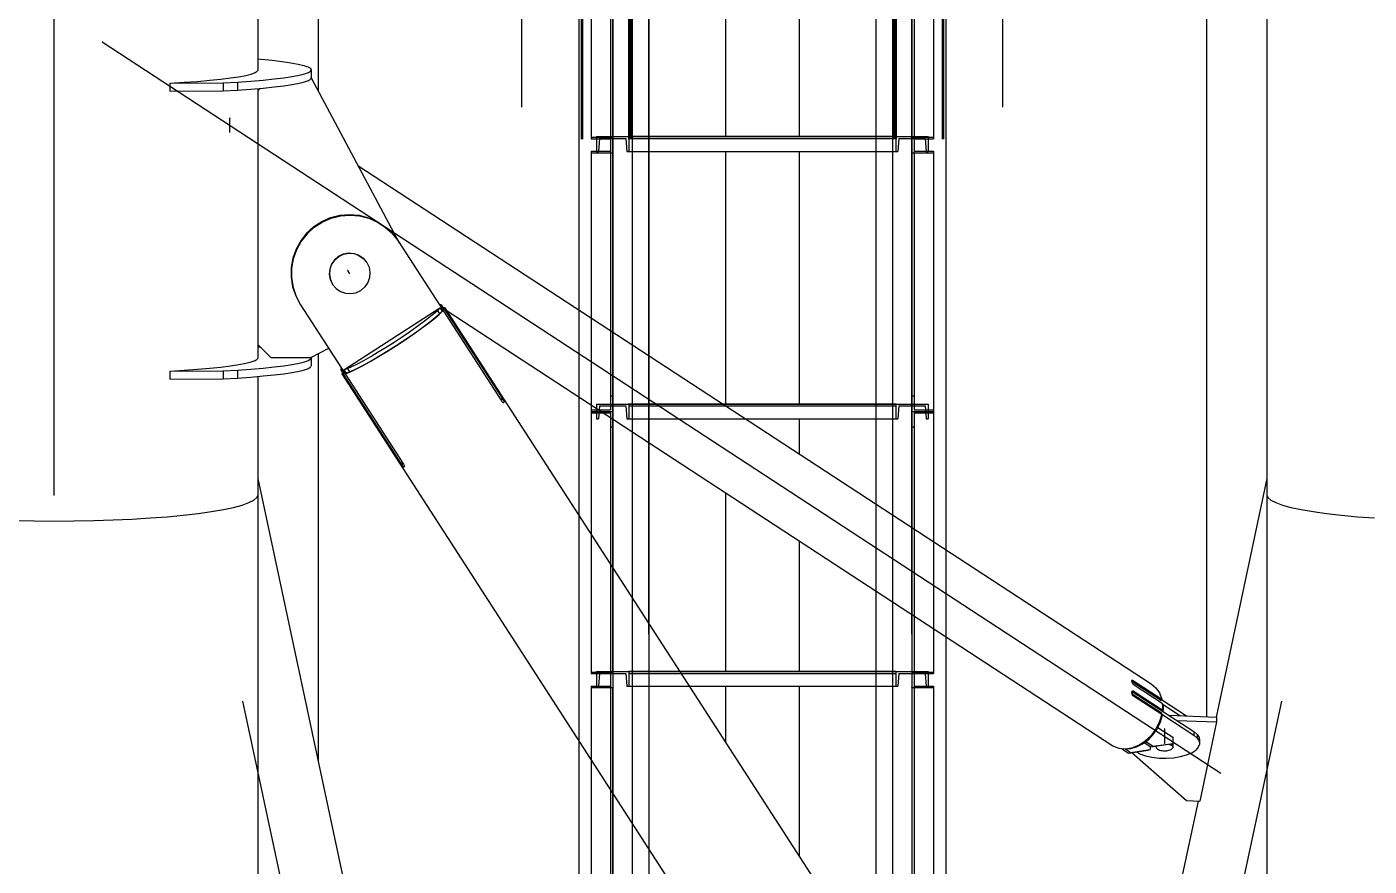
# Model space of a CAD drawing. Header units: millimetres. Extents: x 150209.93 to 150215.05, y 136675.65 to 136679.93.
# Drawn here: x 150213.5064 to 150213.6069, y 136677.0602 to 136677.123 of the extents above; entities that cross this region are included whole.
import ezdxf

# ---------------------------------------------------------------- set-up
doc = ezdxf.new("R2010")
doc.units = ezdxf.units.MM
doc.header["$LTSCALE"] = 0.25
for name, pattern in [('CENTER', [50.8, 31.75, -6.35, 6.35, -6.35]), ('XKITLINE00', [0]), ('XKITLINE02', [4, 2, -2]), ('XKITLINE03', [6, 3, -1, 1, -1])]:
    doc.linetypes.add(name, pattern=pattern)

# ---------------------------------------------------------------- blocks, each defined once
blk = doc.blocks.new('çatıı')
at = {"color": 8, "linetype": 'CENTER'}
for p, q in [((22900, 7286.23), (22900, 8951.04)), ((23075, 6431.43), (23075, 8100.54)), ((23255, 6431.43), (23255, 8100.54)), ((23075, 6720.27), (22900, 7540.27)), ((23430, 6720.27), (22900, 7540.27)), ((23255, 6720.27), (23430, 7540.27)), ((22918.04, 7455.72), (23351.52, 7172.55)), ((22965.78, 7421.82), (22965.78, 7427.25)), ((23010.58, 7369.2), (23009.9, 7370.22)), ((22900, 5629.8), (22900, 7286.23)), ((23315.46, 7198.82), (23315.46, 7193.39))]:
    blk.add_line(p, q, dxfattribs=at)
at = {"color": 116, "linetype": 'XKITLINE02', "true_color": 0x136734}
for p, q in [((23097.16, 7919.31), (23097.16, 6234.33)), ((23097.69, 7919.31), (23097.69, 6234.33)), ((23114.92, 7919.31), (23114.93, 6234.33)), ((23115.01, 7919.31), (23115.01, 6234.33)), ((23115.46, 7919.31), (23115.46, 6234.33)), ((23115.86, 7919.31), (23115.86, 6234.33)), ((23116.31, 7919.31), (23116.31, 6234.33)), ((23122.51, 7919.31), (23122.51, 6234.33)), ((23214.14, 7919.31), (23214.14, 6234.33)), ((23214.54, 7919.31), (23214.53, 6234.33)), ((23214.99, 7919.31), (23214.99, 6234.33)), ((23215.07, 7919.31), (23215.06, 6234.33)), ((23232.3, 7919.31), (23232.3, 6234.33)), ((23232.84, 7919.31), (23232.83, 6234.33)), ((23101.01, 7517.52), (23101.01, 7419.49)), ((23108.21, 7516.94), (23108.21, 7414.27)), ((23109.01, 7517.52), (23109.01, 7414.27)), ((23220.99, 7517.52), (23220.99, 7414.27)), ((23221.79, 7516.94), (23221.79, 7414.27)), ((23228.99, 7517.52), (23228.99, 7419.49)), ((23101.01, 7420.07), (23109.01, 7420.07)), ((23101.01, 7419.49), (23108.21, 7419.49)), ((23103.01, 7420.27), (23103.01, 7414.77)), ((23103.01, 7420.27), (23115.01, 7420.27)), ((23103.01, 7420.27), (23103.01, 7414.77)), ((23104.07, 7419.57), (23103.69, 7414.77)), ((23104.07, 7419.57), (23103.69, 7414.77)), ((23104.07, 7419.57), (23113.94, 7419.57)), ((23108.21, 7420.09), (23108.21, 7318.11)), ((23108.21, 7420.09), (23109.01, 7420.09)), ((23109.01, 7420.09), (23109.01, 7317.52)), ((23113.94, 7419.57), (23114.33, 7414.77)), ((23113.94, 7419.57), (23114.33, 7414.77)), ((23115.01, 7420.27), (23115.01, 7414.77)), ((23115.01, 7420.27), (23122.51, 7420.27)), ((23115.01, 7420.27), (23115.01, 7414.77)), ((23115.01, 7420.27), (23115.01, 7414.77)), ((23115.01, 7419.57), (23214.99, 7419.57)), ((23207.49, 7420.27), (23214.99, 7420.27)), ((23214.99, 7420.27), (23214.99, 7414.77)), ((23214.99, 7420.27), (23214.99, 7414.77)), ((23214.99, 7420.27), (23226.99, 7420.27)), ((23214.99, 7420.27), (23214.99, 7414.77)), ((23216.05, 7419.57), (23215.67, 7414.77)), ((23216.05, 7419.57), (23215.67, 7414.77)), ((23216.05, 7419.57), (23225.92, 7419.57)), ((23220.99, 7420.09), (23220.99, 7317.52)), ((23220.99, 7420.09), (23221.79, 7420.09)), ((23220.99, 7420.07), (23228.99, 7420.07)), ((23221.79, 7420.09), (23221.79, 7318.11)), ((23221.79, 7419.49), (23228.99, 7419.49)), ((23225.92, 7419.57), (23226.31, 7414.77)), ((23225.92, 7419.57), (23226.31, 7414.77)), ((23226.99, 7420.27), (23226.99, 7414.77)), ((23226.99, 7420.27), (23226.99, 7414.77)), ((23101.01, 7414.84), (23101.01, 7317.52)), ((23101.01, 7414.84), (23108.21, 7414.84)), ((23101.01, 7414.26), (23109.01, 7414.26)), ((23103.01, 7414.77), (23103.69, 7414.77)), ((23108.21, 7414.27), (23109.01, 7414.27)), ((23114.33, 7414.77), (23115.01, 7414.77)), ((23115.01, 7414.77), (23122.51, 7414.77)), ((23207.49, 7414.77), (23214.99, 7414.77)), ((23214.99, 7414.77), (23215.67, 7414.77)), ((23220.99, 7414.27), (23221.79, 7414.27)), ((23220.99, 7414.26), (23228.99, 7414.26)), ((23221.79, 7414.84), (23228.99, 7414.84)), ((23226.31, 7414.77), (23226.99, 7414.77)), ((23228.99, 7414.84), (23228.99, 7317.52)), ((23096.31, 7355.56), (23096.31, 7322.97)), ((23116.31, 7342.5), (23116.31, 7309.91)), ((23122.51, 7338.45), (23122.51, 7305.86)), ((23108.21, 7323.35), (23109.01, 7323.35)), ((23220.99, 7323.35), (23221.79, 7323.35)), ((23101.01, 7318.11), (23108.21, 7318.11)), ((23101.01, 7317.52), (23101.01, 7219.49)), ((23101.01, 7317.52), (23109.01, 7317.52)), ((23101.01, 7317.52), (23109.01, 7317.52)), ((23103.01, 7320.27), (23103.01, 7314.77)), ((23103.01, 7320.27), (23115.01, 7320.27)), ((23103.01, 7320.27), (23103.01, 7314.77)), ((23104.07, 7319.57), (23103.69, 7314.77)), ((23104.07, 7319.57), (23103.69, 7314.77)), ((23104.07, 7319.57), (23113.94, 7319.57)), ((23109.01, 7317.52), (23109.01, 7214.27)), ((23113.94, 7319.57), (23114.33, 7314.77)), ((23113.94, 7319.57), (23114.33, 7314.77)), ((23115.01, 7320.27), (23115.01, 7314.77)), ((23115.01, 7320.27), (23150.32, 7320.27)), ((23115.01, 7320.27), (23115.01, 7314.77)), ((23115.01, 7320.27), (23115.01, 7314.77)), ((23115.01, 7319.57), (23214.99, 7319.57)), ((23207.49, 7320.27), (23214.99, 7320.27)), ((23214.99, 7320.27), (23214.99, 7314.77)), ((23214.99, 7320.27), (23214.99, 7314.77)), ((23214.99, 7320.27), (23226.99, 7320.27)), ((23214.99, 7320.27), (23214.99, 7314.77)), ((23216.05, 7319.57), (23215.67, 7314.77)), ((23216.05, 7319.57), (23215.67, 7314.77)), ((23216.05, 7319.57), (23225.92, 7319.57)), ((23220.99, 7320.27), (23220.99, 7317.52)), ((23220.99, 7317.52), (23220.99, 7214.27)), ((23220.99, 7317.52), (23228.99, 7317.52)), ((23220.99, 7317.52), (23228.99, 7317.52)), ((23221.79, 7318.11), (23228.99, 7318.11)), ((23225.92, 7319.57), (23226.31, 7314.77)), ((23225.92, 7319.57), (23226.31, 7314.77)), ((23226.99, 7320.27), (23226.99, 7314.77)), ((23226.99, 7320.27), (23226.99, 7314.77)), ((23228.99, 7317.52), (23228.99, 7268.89)), ((23101.01, 7316.94), (23108.21, 7316.94)), ((23103.01, 7314.77), (23103.69, 7314.77)), ((23108.21, 7316.94), (23108.21, 7214.27)), ((23114.33, 7314.77), (23115.01, 7314.77)), ((23115.01, 7314.77), (23158.74, 7314.77)), ((23207.49, 7314.77), (23214.99, 7314.77)), ((23214.99, 7314.77), (23215.67, 7314.77)), ((23221.79, 7316.94), (23221.79, 7291.06)), ((23221.79, 7316.94), (23228.99, 7316.94)), ((23226.31, 7314.77), (23226.99, 7314.77)), ((23108.21, 7311.72), (23109.01, 7311.72)), ((23220.99, 7311.72), (23221.79, 7311.72)), ((23221.79, 7295.29), (23221.79, 7214.27)), ((23207.49, 7282.93), (23207.49, 7250.35)), ((23096.31, 7278.64), (23096.31, 7194.45)), ((23213.68, 7278.88), (23213.68, 7246.3)), ((23228.99, 7280.31), (23228.99, 7219.49)), ((23220.99, 7274.11), (23220.99, 7220.07)), ((23233.68, 7265.82), (23233.68, 7233.23)), ((23116.31, 7247.7), (23116.31, 7163.51)), ((23122.51, 7238.11), (23122.51, 7153.92)), ((23101.01, 7220.07), (23109.01, 7220.07)), ((23101.01, 7219.49), (23108.21, 7219.49)), ((23103.01, 7220.27), (23103.01, 7214.77)), ((23103.01, 7220.27), (23115.01, 7220.27)), ((23103.01, 7220.27), (23103.01, 7214.77)), ((23104.07, 7219.57), (23103.69, 7214.77)), ((23104.07, 7219.57), (23103.69, 7214.77)), ((23104.07, 7219.57), (23113.94, 7219.57)), ((23108.21, 7220.09), (23108.21, 7118.11)), ((23108.21, 7220.09), (23109.01, 7220.09)), ((23109.01, 7220.09), (23109.01, 7117.52)), ((23113.94, 7219.57), (23114.33, 7214.77)), ((23113.94, 7219.57), (23114.33, 7214.77)), ((23115.01, 7220.27), (23115.01, 7214.77)), ((23115.01, 7220.27), (23134.03, 7220.27)), ((23115.01, 7220.27), (23115.01, 7214.77)), ((23115.01, 7220.27), (23115.01, 7214.77)), ((23115.01, 7219.57), (23214.99, 7219.57)), ((23207.49, 7220.27), (23214.99, 7220.27)), ((23214.99, 7220.27), (23214.99, 7214.77)), ((23214.99, 7220.27), (23214.99, 7214.77)), ((23214.99, 7220.27), (23226.99, 7220.27)), ((23214.99, 7220.27), (23214.99, 7214.77)), ((23216.05, 7219.57), (23215.67, 7214.77)), ((23216.05, 7219.57), (23215.67, 7214.77)), ((23216.05, 7219.57), (23225.92, 7219.57)), ((23220.99, 7220.09), (23220.99, 7117.52)), ((23220.99, 7220.09), (23221.79, 7220.09)), ((23220.99, 7220.07), (23228.99, 7220.07)), ((23221.79, 7220.09), (23221.79, 7118.11)), ((23221.79, 7219.49), (23228.99, 7219.49)), ((23225.92, 7219.57), (23226.31, 7214.77)), ((23225.92, 7219.57), (23226.31, 7214.77)), ((23226.99, 7220.27), (23226.99, 7214.77)), ((23226.99, 7220.27), (23226.99, 7214.77)), ((23101.01, 7214.84), (23101.01, 7117.52)), ((23101.01, 7214.84), (23108.21, 7214.84)), ((23101.01, 7214.26), (23109.01, 7214.26)), ((23103.01, 7214.77), (23103.69, 7214.77)), ((23108.21, 7214.27), (23109.01, 7214.27)), ((23114.33, 7214.77), (23115.01, 7214.77)), ((23115.01, 7214.77), (23137.59, 7214.77)), ((23207.49, 7214.77), (23214.99, 7214.77)), ((23214.99, 7214.77), (23215.67, 7214.77)), ((23220.99, 7214.27), (23221.79, 7214.27)), ((23220.99, 7214.26), (23228.99, 7214.26)), ((23221.79, 7214.84), (23228.99, 7214.84)), ((23226.31, 7214.77), (23226.99, 7214.77)), ((23228.99, 7214.84), (23228.99, 7117.52))]:
    blk.add_line(p, q, dxfattribs=at)
at = {"color": 1, "linetype": 'XKITLINE03'}
for p, q in [((23109.01, 6234.33), (23109.01, 7919.31)), ((23122.51, 6234.33), (23122.51, 7919.31)), ((23214.99, 7919.31), (23214.99, 6234.33)), ((23220.98, 6234.33), (23220.99, 7919.31)), ((23109.01, 7420.07), (23109.01, 7517.52)), ((23220.99, 7517.52), (23220.99, 7420.07)), ((23214.99, 7420.27), (23115.01, 7420.27)), ((23115.01, 7420.27), (23115.01, 7420.27)), ((23214.99, 7420.27), (23214.99, 7420.27)), ((23109.01, 7317.52), (23109.01, 7414.26)), ((23220.99, 7414.26), (23220.99, 7317.52)), ((23109.01, 7220.07), (23109.01, 7317.52)), ((23214.99, 7320.27), (23115.01, 7320.27)), ((23115.01, 7320.27), (23115.01, 7320.27)), ((23214.99, 7320.27), (23214.99, 7320.27)), ((23220.99, 7317.52), (23220.99, 7220.07)), ((23214.99, 7220.27), (23115.01, 7220.27)), ((23115.01, 7220.27), (23115.01, 7220.27)), ((23214.99, 7220.27), (23214.99, 7220.27)), ((23109.01, 7117.52), (23109.01, 7214.26)), ((23220.99, 7214.26), (23220.99, 7117.52))]:
    blk.add_line(p, q, dxfattribs=at)
at = {"color": 7, "linetype": 'XKITLINE00'}
for p, q in [((23096.31, 7517.53), (23096.31, 7355.56)), ((23116.31, 7517.53), (23116.31, 7342.5)), ((23122.51, 7517.53), (23122.51, 7338.45)), ((23207.49, 7517.53), (23207.49, 7282.93)), ((23213.69, 7517.53), (23213.68, 7278.88)), ((23233.69, 7517.53), (23233.68, 7265.82)), ((23122.51, 7420.27), (23207.49, 7420.27)), ((23122.51, 7414.77), (23207.49, 7414.77)), ((23096.31, 7322.97), (23096.31, 7278.64)), ((23150.32, 7320.27), (23207.49, 7320.27)), ((23158.74, 7314.77), (23207.49, 7314.77)), ((23116.31, 7309.91), (23116.31, 7247.7)), ((23122.51, 7305.86), (23122.51, 7238.11)), ((23207.49, 7250.35), (23207.49, 7106.63)), ((23213.68, 7246.3), (23213.68, 7097.04)), ((23233.68, 7233.23), (23233.68, 7066.1)), ((23134.03, 7220.27), (23207.49, 7220.27)), ((23137.59, 7214.77), (23207.49, 7214.77)), ((23096.31, 7194.45), (23096.31, 6743.1)), ((23116.31, 7163.51), (23116.31, 6743.1)), ((23122.51, 7153.92), (23122.51, 6743.1))]:
    blk.add_line(p, q, dxfattribs=at)
at = {"color": 8, "linetype": 'XKITLINE00'}
for p, q in [((23151.2, 7514.77), (23151.2, 7420.27)), ((23178.8, 7514.77), (23178.8, 7420.27)), ((22998.8, 7506.57), (22998.8, 7437.38)), ((23331.2, 7506.57), (23331.2, 7203.35)), ((22976.2, 7499.33), (22976.2, 7445.07)), ((23353.8, 7499.33), (23353.8, 7286.23)), ((22976.2, 7449.36), (22977.46, 7449.25)), ((22977.46, 7449.25), (22981.67, 7448.84)), ((22981.67, 7448.84), (22985.4, 7448.39)), ((22985.4, 7448.39), (22988.62, 7447.92)), ((22988.62, 7447.92), (22991.3, 7447.44)), ((22969.17, 7442.68), (22971.75, 7443.18)), ((22971.75, 7443.18), (22973.76, 7443.69)), ((22973.76, 7443.69), (22975.2, 7444.21)), ((22975.2, 7444.21), (22976.04, 7444.74)), ((22976.29, 7445.27), (22976.04, 7444.74)), ((22976.2, 7445.4), (22976.29, 7445.27)), ((22989.14, 7442.77), (22991.72, 7443.26)), ((22991.3, 7447.44), (22993.41, 7446.93)), ((22991.72, 7443.26), (22993.74, 7443.77)), ((22993.41, 7446.93), (22994.95, 7446.41)), ((22993.74, 7443.77), (22995.17, 7444.29)), ((22994.95, 7446.41), (22995.9, 7445.88)), ((22995.17, 7444.29), (22996.01, 7444.82)), ((22995.9, 7445.88), (22996.26, 7445.35)), ((22996.26, 7445.35), (22996.01, 7444.82)), ((22996.26, 7445.35), (22996.26, 7442.36)), ((22943.29, 7440.27), (22948.68, 7440.59)), ((22943.29, 7440.27), (22963.26, 7440.35)), ((22943.29, 7440.27), (22943.29, 7437.28)), ((22948.68, 7440.59), (22953.69, 7440.95)), ((22953.69, 7440.95), (22958.28, 7441.34)), ((22958.28, 7441.34), (22962.41, 7441.76)), ((22962.41, 7441.76), (22966.05, 7442.21)), ((22963.26, 7440.35), (22968.65, 7440.67)), ((22963.26, 7440.35), (22963.26, 7437.36)), ((22966.05, 7442.21), (22969.17, 7442.68)), ((22968.65, 7440.67), (22973.67, 7441.03)), ((22968.65, 7440.67), (22968.65, 7437.68)), ((22968.65, 7437.68), (22973.67, 7438.04)), ((22973.67, 7441.03), (22978.25, 7441.42)), ((22973.67, 7438.04), (22978.25, 7438.43)), ((22977.15, 7438.34), (22976.2, 7437.38)), ((22976.2, 7438.26), (22976.2, 7337.41)), ((22976.3, 7438.26), (22976.2, 7438.16)), ((22978.25, 7441.42), (22982.38, 7441.84)), ((22978.25, 7438.43), (22982.38, 7438.85)), ((22982.38, 7441.84), (22986.02, 7442.29)), ((22982.38, 7438.85), (22986.02, 7439.3)), ((22986.02, 7442.29), (22989.14, 7442.77)), ((22986.02, 7439.3), (22989.14, 7439.78)), ((22989.14, 7439.78), (22991.72, 7440.27)), ((22991.72, 7440.27), (22993.74, 7440.78)), ((22993.74, 7440.78), (22995.17, 7441.3)), ((22995.17, 7441.3), (22996.01, 7441.83)), ((22996.26, 7442.36), (22996.01, 7441.83)), ((22996.2, 7442.23), (23029.16, 7380.61)), ((22943.29, 7437.28), (22963.26, 7437.36)), ((22963.26, 7437.36), (22968.65, 7437.68)), ((23151.2, 7414.77), (23151.2, 7320.27)), ((23178.8, 7414.77), (23178.8, 7320.27)), ((23013.69, 7409.53), (23310.45, 7215.67)), ((22997.17, 7386.62), (23000.19, 7388.58)), ((22997.33, 7386.39), (23000.35, 7388.34)), ((23000.19, 7388.58), (23003.49, 7390.01)), ((23000.35, 7388.34), (23003.65, 7389.77)), ((23003.49, 7390.01), (23006.99, 7390.88)), ((23003.65, 7389.77), (23007.14, 7390.65)), ((23006.99, 7390.88), (23010.57, 7391.17)), ((23007.14, 7390.65), (23010.73, 7390.93)), ((23010.57, 7391.17), (23014.15, 7390.86)), ((23010.73, 7390.93), (23014.31, 7390.63)), ((23014.15, 7390.86), (23017.63, 7389.97)), ((23014.31, 7390.63), (23017.79, 7389.74)), ((23017.63, 7389.97), (23020.91, 7388.52)), ((23017.79, 7389.74), (23021.07, 7388.28)), ((23020.91, 7388.52), (23023.91, 7386.55)), ((23021.07, 7388.28), (23024.07, 7386.31)), ((22994.51, 7384.2), (22992.28, 7381.37)), ((22994.66, 7383.96), (22992.43, 7381.14)), ((22994.51, 7384.2), (22997.17, 7386.62)), ((22994.66, 7383.96), (22997.33, 7386.39)), ((23023.91, 7386.55), (23026.54, 7384.11)), ((23024.07, 7386.31), (23026.7, 7383.87)), ((23026.54, 7384.11), (23028.73, 7381.27)), ((23026.54, 7384.11), (23026.7, 7383.87)), ((23026.7, 7383.87), (23028.88, 7381.04)), ((22990.54, 7378.22), (22989.35, 7374.83)), ((22990.7, 7377.99), (22989.51, 7374.59)), ((22992.28, 7381.37), (22990.54, 7378.22)), ((22992.43, 7381.14), (22990.7, 7377.99)), ((23028.73, 7381.27), (23028.86, 7381.07)), ((23028.73, 7381.27), (23028.88, 7381.04)), ((23028.88, 7381.04), (23045.53, 7355.28)), ((22989.35, 7374.83), (22988.74, 7371.29)), ((22989.51, 7374.59), (22988.89, 7371.06)), ((23003.83, 7372.64), (23003.16, 7370.78)), ((23003.87, 7372.58), (23003.2, 7370.71)), ((23004.96, 7374.27), (23003.83, 7372.64)), ((23005, 7374.21), (23003.87, 7372.58)), ((23004.96, 7374.27), (23006.47, 7375.55)), ((23005, 7374.21), (23006.51, 7375.49)), ((23006.47, 7375.55), (23008.26, 7376.41)), ((23006.47, 7375.55), (23006.51, 7375.49)), ((23006.51, 7375.49), (23008.3, 7376.34)), ((23008.26, 7376.41), (23010.21, 7376.77)), ((23008.3, 7376.34), (23010.25, 7376.7)), ((23010.21, 7376.77), (23012.19, 7376.61)), ((23010.25, 7376.7), (23012.23, 7376.55)), ((23012.19, 7376.61), (23014.05, 7375.95)), ((23012.23, 7376.55), (23014.09, 7375.89)), ((23014.05, 7375.95), (23015.68, 7374.83)), ((23014.09, 7375.89), (23015.72, 7374.77)), ((23015.68, 7374.83), (23016.96, 7373.33)), ((23015.72, 7374.77), (23017, 7373.26)), ((23017, 7373.26), (23017.85, 7371.48)), ((22988.74, 7371.29), (22988.71, 7367.7)), ((22988.71, 7367.7), (22989.28, 7364.16)), ((22988.89, 7371.06), (22988.87, 7367.47)), ((23003.16, 7370.78), (23003, 7368.8)), ((23003, 7368.8), (23003.35, 7366.86)), ((23003.2, 7370.71), (23003.04, 7368.74)), ((23003.04, 7368.74), (23003.39, 7366.8)), ((23018.04, 7367.56), (23017.37, 7365.7)), ((23017.85, 7371.48), (23018.2, 7369.53)), ((23018.2, 7369.53), (23018.04, 7367.56)), ((22988.87, 7367.47), (22989.44, 7363.92)), ((22989.28, 7364.16), (22990.42, 7360.76)), ((22989.44, 7363.92), (22990.58, 7360.53)), ((23003.35, 7366.86), (23004.19, 7365.07)), ((23003.39, 7366.8), (23004.24, 7365.01)), ((23004.24, 7365.01), (23005.52, 7363.51)), ((23005.52, 7363.51), (23007.15, 7362.39)), ((23012.93, 7361.93), (23014.73, 7362.78)), ((23014.73, 7362.78), (23016.24, 7364.07)), ((23017.37, 7365.7), (23016.24, 7364.07)), ((22990.42, 7360.76), (22992.11, 7357.6)), ((22990.42, 7360.76), (22990.58, 7360.53)), ((22990.58, 7360.53), (22992.27, 7357.36)), ((22992.11, 7357.6), (22992.27, 7357.36)), ((23007.15, 7362.39), (23009.01, 7361.73)), ((23009.01, 7361.73), (23010.98, 7361.57)), ((23010.98, 7361.57), (23012.93, 7361.93)), ((23044.21, 7357.32), (23044.44, 7357.48)), ((23044.44, 7357.48), (23044.7, 7357.45)), ((22992.27, 7357.36), (23008.91, 7331.61)), ((23008.48, 7333.1), (23044.35, 7356.29)), ((23038.15, 7351), (23040.28, 7352.64)), ((23040.28, 7352.64), (23042.05, 7354.09)), ((23041.09, 7351.39), (23042.86, 7352.84)), ((23042.05, 7354.09), (23043.42, 7355.32)), ((23042.35, 7352.31), (23044.1, 7353.81)), ((23042.86, 7352.84), (23044.23, 7354.06)), ((23044.35, 7356.29), (23043.42, 7355.32)), ((23043.42, 7355.32), (23044.23, 7354.06)), ((23044.1, 7353.81), (23045.32, 7355)), ((23045.16, 7355.03), (23044.23, 7354.06)), ((23044.35, 7356.29), (23045.16, 7355.03)), ((23044.56, 7356.78), (23044.8, 7356.94)), ((23044.7, 7357.45), (23044.84, 7357.35)), ((23044.87, 7357.18), (23044.8, 7356.94)), ((23044.8, 7356.94), (23045.61, 7355.69)), ((23044.84, 7357.35), (23045.65, 7356.09)), ((23044.84, 7357.35), (23044.87, 7357.18)), ((23044.87, 7357.18), (23045.68, 7355.93)), ((23045.15, 7355.04), (23045.53, 7355.28)), ((23045.16, 7355.03), (23045.53, 7355.28)), ((23045.53, 7355.28), (23045.32, 7355)), ((23045.37, 7355.53), (23046, 7355.94)), ((23045.37, 7355.53), (23045.61, 7355.69)), ((23045.48, 7356.36), (23045.64, 7356.47)), ((23045.53, 7355.28), (23067.15, 7321.83)), ((23045.68, 7355.93), (23045.61, 7355.69)), ((23045.64, 7356.47), (23046.07, 7356.37)), ((23045.65, 7356.09), (23045.68, 7355.93)), ((23046.07, 7356.37), (23046, 7355.94)), ((23046, 7355.94), (23067.61, 7322.49)), ((23046.07, 7356.37), (23322.09, 6929.32)), ((23046.71, 7355.37), (23296.18, 7192.41)), ((23033.05, 7347.34), (23035.72, 7349.22)), ((23033.86, 7346.08), (23036.53, 7347.96)), ((23034.57, 7346.51), (23037.51, 7348.61)), ((23035.72, 7349.22), (23038.15, 7351)), ((23036.53, 7347.96), (23038.96, 7349.75)), ((23037.51, 7348.61), (23040.13, 7350.56)), ((23038.96, 7349.75), (23041.09, 7351.39)), ((23040.13, 7350.56), (23042.35, 7352.31)), ((22976.2, 7342.56), (22981.13, 7337.65)), ((23024.26, 7341.56), (23027.24, 7343.46)), ((23027.24, 7343.46), (23030.2, 7345.4)), ((23028.05, 7342.2), (23031.01, 7344.14)), ((23028.08, 7342.16), (23031.39, 7344.34)), ((23030.2, 7345.4), (23033.05, 7347.34)), ((23031.01, 7344.14), (23033.86, 7346.08)), ((23031.39, 7344.34), (23034.57, 7346.51)), ((22976.29, 7337.6), (22976.04, 7337.07)), ((22976.2, 7341.69), (22977.15, 7341.62)), ((22976.2, 7337.74), (22976.29, 7337.6)), ((22981.13, 7337.65), (22996.11, 7337.72)), ((22996.26, 7337.69), (22996.01, 7337.15)), ((22996.11, 7337.72), (23002.76, 7341.14)), ((22996.21, 7337.76), (22996.26, 7337.69)), ((22996.26, 7337.69), (22996.26, 7334.7)), ((22998.8, 7339.1), (22998.8, 7186.52)), ((23002.75, 7341.13), (23007.58, 7333.65)), ((23015.87, 7336.6), (23018.5, 7338.08)), ((23018.32, 7336.2), (23021.44, 7338.03)), ((23018.5, 7338.08), (23021.32, 7339.75)), ((23019.31, 7336.83), (23022.13, 7338.5)), ((23021.32, 7339.75), (23024.26, 7341.56)), ((23021.44, 7338.03), (23024.73, 7340.04)), ((23022.13, 7338.5), (23025.07, 7340.3)), ((23024.73, 7340.04), (23028.08, 7342.16)), ((23025.07, 7340.3), (23028.05, 7342.2)), ((22943.29, 7332.6), (22948.68, 7332.93)), ((22943.29, 7332.6), (22963.26, 7332.69)), ((22943.29, 7332.6), (22943.29, 7329.61)), ((22948.68, 7332.93), (22953.69, 7333.28)), ((22953.69, 7333.28), (22958.28, 7333.68)), ((22958.28, 7333.68), (22962.41, 7334.1)), ((22962.41, 7334.1), (22966.05, 7334.55)), ((22963.26, 7332.69), (22968.66, 7333.01)), ((22963.26, 7332.69), (22963.26, 7329.7)), ((22966.05, 7334.55), (22969.17, 7335.02)), ((22968.66, 7333.01), (22973.67, 7333.37)), ((22968.66, 7333.01), (22968.66, 7330.02)), ((22969.17, 7335.02), (22971.75, 7335.51)), ((22971.75, 7335.51), (22973.76, 7336.02)), ((22973.67, 7333.37), (22978.25, 7333.76)), ((22973.76, 7336.02), (22975.2, 7336.54)), ((22975.2, 7336.54), (22976.04, 7337.07)), ((22978.25, 7333.76), (22982.38, 7334.18)), ((22982.38, 7334.18), (22986.02, 7334.63)), ((22986.02, 7334.63), (22989.15, 7335.1)), ((22989.15, 7335.1), (22991.72, 7335.6)), ((22989.15, 7332.11), (22991.72, 7332.6)), ((22991.72, 7335.6), (22993.74, 7336.1)), ((22991.72, 7332.6), (22993.74, 7333.11)), ((22993.74, 7336.1), (22995.17, 7336.62)), ((22993.74, 7333.11), (22995.17, 7333.63)), ((22995.17, 7336.62), (22996.01, 7337.15)), ((22995.17, 7333.63), (22996.01, 7334.16)), ((22996.26, 7334.7), (22996.01, 7334.16)), ((23007.34, 7333.49), (23007.27, 7333.25)), ((23007.27, 7333.25), (23007.3, 7333.08)), ((23007.3, 7333.08), (23008.11, 7331.83)), ((23007.3, 7333.08), (23007.45, 7332.98)), ((23007.34, 7333.49), (23007.6, 7333.65)), ((23007.45, 7332.98), (23008.26, 7331.73)), ((23007.45, 7332.98), (23007.7, 7332.95)), ((23007.7, 7332.95), (23007.94, 7333.11)), ((23007.7, 7332.95), (23008.51, 7331.7)), ((23008.48, 7333.1), (23009.76, 7333.56)), ((23008.48, 7333.1), (23009.29, 7331.85)), ((23009.76, 7333.56), (23011.45, 7334.3)), ((23009.76, 7333.56), (23010.57, 7332.3)), ((23010.57, 7332.3), (23012.26, 7333.05)), ((23010.86, 7332.32), (23012.95, 7333.3)), ((23011.45, 7334.3), (23013.5, 7335.33)), ((23012.26, 7333.05), (23014.31, 7334.07)), ((23012.95, 7333.3), (23015.46, 7334.61)), ((23013.5, 7335.33), (23015.87, 7336.6)), ((23014.31, 7334.07), (23016.68, 7335.34)), ((23015.46, 7334.61), (23018.32, 7336.2)), ((23016.68, 7335.34), (23019.31, 7336.83)), ((22943.29, 7329.61), (22963.26, 7329.7)), ((22963.26, 7329.7), (22968.66, 7330.02)), ((22968.66, 7330.02), (22973.67, 7330.38)), ((22973.67, 7330.38), (22978.25, 7330.77)), ((22976.2, 7330.59), (22976.2, 7286.23)), ((22978.25, 7330.77), (22982.38, 7331.19)), ((22982.38, 7331.19), (22986.02, 7331.64)), ((22986.02, 7331.64), (22989.15, 7332.11)), ((23007.76, 7331.98), (23007.69, 7331.55)), ((23007.69, 7331.55), (23008.12, 7331.45)), ((23007.69, 7331.55), (23283.71, 6904.5)), ((23007.76, 7331.98), (23007.94, 7332.1)), ((23008.11, 7331.83), (23008.26, 7331.73)), ((23008.12, 7331.45), (23008.76, 7331.86)), ((23008.12, 7331.45), (23029.74, 7298.01)), ((23008.26, 7331.73), (23008.51, 7331.7)), ((23008.51, 7331.7), (23008.76, 7331.86)), ((23008.92, 7331.61), (23009.29, 7331.86)), ((23008.92, 7331.61), (23009.29, 7331.85)), ((23008.92, 7331.61), (23009.26, 7331.69)), ((23008.92, 7331.61), (23030.54, 7298.16)), ((23009.26, 7331.69), (23010.86, 7332.32)), ((23009.29, 7331.85), (23010.57, 7332.3)), ((23066.98, 7322.09), (23067.61, 7322.49)), ((23067.61, 7322.49), (23067.82, 7322.17)), ((23067.15, 7321.83), (23067.36, 7321.52)), ((23067.2, 7321.76), (23067.82, 7322.17)), ((23067.36, 7321.52), (23067.58, 7321.25)), ((23067.58, 7321.25), (23067.79, 7321.04)), ((23067.79, 7321.04), (23067.98, 7320.89)), ((23067.82, 7322.17), (23068.01, 7321.85)), ((23067.98, 7320.89), (23068.13, 7320.81)), ((23068.01, 7321.85), (23068.18, 7321.56)), ((23068.13, 7320.81), (23068.25, 7320.82)), ((23068.18, 7321.56), (23068.25, 7321.41)), ((23068.25, 7321.41), (23068.29, 7321.29)), ((23068.32, 7320.91), (23068.25, 7320.82)), ((23068.29, 7321.29), (23068.33, 7321.07)), ((23068.33, 7321.07), (23068.32, 7320.91)), ((23178.8, 7314.77), (23178.8, 7301.68)), ((23029.74, 7298.01), (23030.37, 7298.42)), ((23029.74, 7298.01), (23029.95, 7297.68)), ((23029.95, 7297.68), (23030.58, 7298.09)), ((23029.95, 7297.68), (23030.16, 7297.38)), ((23030.16, 7297.38), (23030.36, 7297.11)), ((23030.54, 7298.16), (23030.73, 7297.84)), ((23030.73, 7297.84), (23030.89, 7297.53)), ((23030.89, 7297.53), (23031, 7297.25)), ((23031, 7297.25), (23031.06, 7297.02)), ((22976.2, 7292.42), (23008.49, 7141.08)), ((23030.36, 7297.11), (23030.46, 7296.98)), ((23030.46, 7296.98), (23030.55, 7296.89)), ((23030.55, 7296.89), (23030.74, 7296.77)), ((23030.74, 7296.77), (23030.9, 7296.72)), ((23030.9, 7296.72), (23031.01, 7296.74)), ((23031.06, 7296.84), (23031.01, 7296.74)), ((23031.06, 7297.02), (23031.06, 7296.84)), ((23353.8, 7292.42), (23334.76, 7203.22)), ((22967.2, 7281.65), (22970.39, 7282.51)), ((22970.39, 7282.51), (22972.91, 7283.41)), ((22972.91, 7283.41), (22974.73, 7284.33)), ((22974.73, 7284.33), (22975.83, 7285.28)), ((22974.73, 7284.34), (22975.83, 7285.28)), ((22976.2, 7286.23), (22975.83, 7285.28)), ((22976.2, 7286.23), (22975.83, 7285.28)), ((22976.2, 7286.23), (22976.2, 6756.52)), ((23151.2, 7287.12), (23151.2, 7220.27)), ((23353.8, 7286.23), (23354.16, 7285.28)), ((23353.8, 7286.23), (23354.16, 7285.28)), ((23353.8, 7286.23), (23353.8, 6925.02)), ((23354.16, 7285.28), (23355.26, 7284.33)), ((23354.16, 7285.28), (23355.26, 7284.34)), ((23355.26, 7284.33), (23357.08, 7283.41)), ((23357.08, 7283.41), (23359.6, 7282.51)), ((23359.6, 7282.51), (23362.79, 7281.65)), ((22922.12, 7276.94), (22929.16, 7277.26)), ((22929.16, 7277.26), (22935.92, 7277.67)), ((22935.92, 7277.67), (22942.33, 7278.16)), ((22942.33, 7278.16), (22948.34, 7278.72)), ((22948.34, 7278.72), (22953.88, 7279.36)), ((22953.88, 7279.36), (22958.9, 7280.07)), ((22958.9, 7280.07), (22963.35, 7280.84)), ((22963.35, 7280.84), (22967.2, 7281.65)), ((23362.79, 7281.65), (23366.64, 7280.84)), ((23366.64, 7280.84), (23371.09, 7280.07)), ((23371.09, 7280.07), (23376.11, 7279.36)), ((23376.11, 7279.36), (23381.65, 7278.72)), ((23381.65, 7278.72), (23387.66, 7278.16)), ((23387.66, 7278.16), (23394.07, 7277.67)), ((22885.13, 7276.71), (22892.53, 7276.57)), ((22892.53, 7276.57), (22900, 7276.52)), ((22900, 7276.52), (22907.46, 7276.57)), ((22907.46, 7276.57), (22914.86, 7276.71)), ((22914.86, 7276.71), (22922.12, 7276.94)), ((23178.8, 7269.09), (23178.8, 7220.27)), ((23303.23, 7216.98), (23303.18, 7216.82)), ((23303.22, 7216.95), (23303.55, 7217.04)), ((23303.31, 7217.08), (23303.23, 7216.98)), ((23303.31, 7217.08), (23303.43, 7217.08)), ((23303.43, 7217.08), (23303.55, 7217.04)), ((23303.55, 7217.04), (23314.45, 7209.92)), ((23151.2, 7214.77), (23151.2, 7193.72)), ((23178.8, 7214.77), (23178.8, 7151.02)), ((23303.18, 7216.82), (23303.18, 7216.6)), ((23303.18, 7216.6), (23303.23, 7216.35)), ((23303.23, 7212.76), (23303.18, 7212.53)), ((23303.18, 7212.53), (23303.18, 7212.27)), ((23303.18, 7212.27), (23303.23, 7212)), ((23303.19, 7216.84), (23314.08, 7209.73)), ((23303.19, 7216.84), (23303.4, 7216.5)), ((23303.23, 7216.35), (23303.32, 7216.1)), ((23303.32, 7212.93), (23303.23, 7212.76)), ((23303.23, 7212), (23303.31, 7211.76)), ((23303.25, 7212.79), (23303.4, 7212.83)), ((23303.28, 7212.84), (23303.32, 7212.81)), ((23303.3, 7212.9), (23303.73, 7213.01)), ((23303.32, 7216.1), (23303.44, 7215.87)), ((23303.32, 7212.93), (23303.44, 7213.04)), ((23303.4, 7211.88), (23303.33, 7211.73)), ((23303.4, 7216.5), (23314.3, 7209.38)), ((23303.4, 7216.5), (23303.4, 7215.95)), ((23303.4, 7212.83), (23326.45, 7197.78)), ((23303.4, 7212.83), (23303.4, 7211.88)), ((23303.4, 7211.88), (23314.3, 7204.77)), ((23303.42, 7213.03), (23303.58, 7213.07)), ((23303.44, 7215.87), (23303.58, 7215.68)), ((23303.44, 7213.04), (23303.58, 7213.07)), ((23303.58, 7215.68), (23303.73, 7215.55)), ((23303.58, 7213.07), (23303.73, 7213.01)), ((23303.73, 7215.55), (23314.63, 7208.43)), ((23303.73, 7213.01), (23314.63, 7205.9)), ((23310.45, 7215.67), (23312.26, 7214.22)), ((23312.26, 7214.22), (23313.62, 7212.25)), ((23313.62, 7212.25), (23314.45, 7209.92)), ((23303.31, 7211.76), (23303.43, 7211.58)), ((23303.43, 7211.58), (23303.55, 7211.43)), ((23303.55, 7211.43), (23314.45, 7204.31)), ((23313.82, 7211.71), (23313.9, 7211.58)), ((23313.85, 7211.62), (23313.9, 7211.58)), ((23313.9, 7211.58), (23314.62, 7209.58)), ((23313.98, 7209.79), (23314.45, 7209.92)), ((23313.98, 7209.79), (23314.11, 7209.83)), ((23314.08, 7209.73), (23314.3, 7209.79)), ((23314.08, 7209.73), (23314.3, 7209.38)), ((23314.11, 7209.83), (23314.21, 7209.76)), ((23314.3, 7209.79), (23314.3, 7209.38)), ((23314.3, 7209.79), (23323.71, 7203.64)), ((23314.63, 7208.43), (23314.76, 7207.2)), ((23314.76, 7207.2), (23314.63, 7205.9)), ((23314.65, 7208.2), (23321.5, 7203.73)), ((23314.65, 7208.17), (23314.9, 7208)), ((23314.72, 7207.53), (23314.95, 7207.38)), ((23314.9, 7208), (23314.95, 7207.38)), ((23314.95, 7207.38), (23314.97, 7206.75)), ((23314.45, 7204.31), (23313.62, 7201.52)), ((23314.66, 7203.86), (23313.9, 7201.33)), ((23314.3, 7204.77), (23314.17, 7204.49)), ((23314.2, 7205.78), (23314.63, 7205.9)), ((23314.2, 7205.78), (23314.36, 7205.82)), ((23314.3, 7204.77), (23314.3, 7204.41)), ((23314.36, 7205.82), (23314.9, 7205.47)), ((23314.37, 7204.04), (23314.66, 7203.86)), ((23314.44, 7204.26), (23326.45, 7196.42)), ((23314.67, 7206.3), (23314.95, 7206.11)), ((23314.74, 7205.42), (23314.9, 7205.47)), ((23314.95, 7206.11), (23314.9, 7205.47)), ((23314.97, 7206.75), (23314.95, 7206.11)), ((23317.08, 7203.9), (23334.96, 7203.21)), ((23320.03, 7201.97), (23334.96, 7201.4)), ((23334.96, 7203.21), (23334.96, 7201.4)), ((23312.26, 7198.81), (23310.45, 7196.35)), ((23312.72, 7198.9), (23311.17, 7196.67)), ((23313.62, 7201.52), (23312.26, 7198.81)), ((23313.9, 7201.33), (23312.72, 7198.9)), ((23312.93, 7199.33), (23318.55, 7195.66)), ((23313.62, 7201.52), (23313.9, 7201.33)), ((23326.45, 7197.78), (23327.69, 7196.74)), ((23326.45, 7197.78), (23326.45, 7196.42)), ((23334.96, 7201.4), (23328.64, 7171.8)), ((23296.18, 7192.41), (23298.35, 7191.54)), ((23302.72, 7191.44), (23305, 7192.07)), ((23303.31, 7191.68), (23305.86, 7192.7)), ((23305, 7192.07), (23307.22, 7193.18)), ((23305.86, 7192.7), (23308.28, 7194.28)), ((23307.22, 7193.18), (23308.46, 7194.1)), ((23307.9, 7193.69), (23310.35, 7192.08)), ((23308.28, 7194.28), (23310.45, 7196.35)), ((23308.43, 7194.08), (23308.47, 7194.09)), ((23308.47, 7194.11), (23309.31, 7194.74)), ((23308.47, 7194.11), (23308.47, 7194.09)), ((23308.47, 7194.09), (23311.19, 7192.31)), ((23311.17, 7196.67), (23309.31, 7194.74)), ((23310.16, 7192.21), (23310.16, 7191.08)), ((23310.35, 7192.08), (23317.71, 7193.16)), ((23310.35, 7192.08), (23311.19, 7192.31)), ((23311.19, 7192.31), (23318.55, 7193.39)), ((23312.37, 7192.38), (23312.37, 7191.87)), ((23312.39, 7192.1), (23312.37, 7191.87)), ((23312.37, 7191.87), (23312.44, 7191.64)), ((23312.5, 7192.32), (23312.39, 7192.1)), ((23312.58, 7192.41), (23312.5, 7192.32)), ((23317.05, 7193.06), (23317.33, 7192.99)), ((23317.33, 7192.99), (23317.73, 7192.84)), ((23317.71, 7193.16), (23318.55, 7193.39)), ((23317.73, 7192.84), (23318.06, 7192.66)), ((23318.06, 7193.26), (23318.06, 7192.66)), ((23318.06, 7192.66), (23318.32, 7192.45)), ((23318.18, 7193.29), (23318.32, 7193.18)), ((23318.18, 7193.29), (23318.32, 7193.18)), ((23318.32, 7193.18), (23318.48, 7192.96)), ((23318.32, 7193.18), (23318.48, 7192.96)), ((23318.32, 7192.45), (23318.48, 7192.24)), ((23318.54, 7191.78), (23318.43, 7191.56)), ((23318.48, 7192.96), (23318.56, 7192.73)), ((23318.48, 7192.96), (23318.56, 7192.73)), ((23318.48, 7192.24), (23318.56, 7192.01)), ((23318.56, 7192.01), (23318.54, 7191.78)), ((23318.55, 7195.66), (23318.55, 7193.39)), ((23318.56, 7193.39), (23318.56, 7192.73)), ((23318.56, 7192.73), (23318.56, 7192.01)), ((23326.45, 7196.42), (23327.69, 7195.38)), ((23328.12, 7191.95), (23327.14, 7190.87)), ((23327.69, 7196.74), (23327.69, 7195.38)), ((23327.69, 7196.74), (23328.4, 7195.62)), ((23327.69, 7195.38), (23328.4, 7194.26)), ((23328.55, 7193.1), (23328.12, 7191.95)), ((23328.4, 7195.62), (23328.55, 7194.46)), ((23328.4, 7194.26), (23328.55, 7193.1)), ((23328.55, 7194.46), (23328.55, 7193.1)), ((23298.35, 7191.54), (23300.77, 7191.29)), ((23299.43, 7191.43), (23301.97, 7189.77)), ((23300.77, 7191.29), (23303.31, 7191.68)), ((23300.82, 7191.3), (23302.81, 7190)), ((23301.23, 7191.36), (23302.72, 7191.44)), ((23301.97, 7189.77), (23309.33, 7190.85)), ((23301.97, 7189.77), (23302.81, 7190)), ((23302.81, 7190), (23310.16, 7191.08)), ((23303.31, 7189.97), (23323.66, 7171.99)), ((23304.81, 7190.19), (23306.2, 7189.45)), ((23306.2, 7189.45), (23308.33, 7188.72)), ((23308.33, 7188.72), (23310.77, 7188.2)), ((23309.33, 7190.85), (23310.16, 7191.08)), ((23310.77, 7188.2), (23313.42, 7187.9)), ((23312.44, 7191.64), (23312.61, 7191.43)), ((23312.61, 7191.43), (23312.86, 7191.22)), ((23312.86, 7191.22), (23313.2, 7191.04)), ((23313.2, 7191.04), (23313.6, 7190.89)), ((23313.42, 7187.9), (23316.15, 7187.84)), ((23313.6, 7190.89), (23314.06, 7190.77)), ((23314.06, 7190.77), (23314.56, 7190.68)), ((23314.56, 7190.68), (23315.09, 7190.63)), ((23315.09, 7190.63), (23315.63, 7190.63)), ((23315.63, 7190.63), (23316.16, 7190.66)), ((23316.15, 7187.84), (23318.86, 7188.02)), ((23316.16, 7190.66), (23316.68, 7190.73)), ((23316.68, 7190.73), (23317.15, 7190.84)), ((23317.15, 7190.84), (23317.58, 7190.98)), ((23317.58, 7190.98), (23317.94, 7191.15)), ((23317.94, 7191.15), (23318.23, 7191.34)), ((23318.43, 7191.56), (23318.23, 7191.34)), ((23318.86, 7188.02), (23321.41, 7188.43)), ((23321.41, 7188.43), (23323.71, 7189.07)), ((23323.71, 7189.07), (23325.65, 7189.89)), ((23325.65, 7189.89), (23327.14, 7190.87)), ((23328.06, 7171.83), (23321.5, 7141.08)), ((23323.66, 7171.99), (23328.64, 7171.8))]:
    blk.add_line(p, q, dxfattribs=at)
for centre in [(22918.04, 7455.72), (22965.78, 7427.25), (22965.78, 7421.82), (23009.9, 7370.22), (23010.58, 7369.2), (22900, 7286.23), (22900, 7286.23), (23315.46, 7198.82), (23315.46, 7193.39), (23351.52, 7172.55)]:
    blk.add_circle(centre, 0.05, dxfattribs=at)
at = {"color": 1, "linetype": 'XKITLINE00'}
for centre in [(23109.01, 7420.07), (23115.01, 7420.27), (23115.01, 7420.27), (23214.99, 7420.27), (23214.99, 7420.27), (23220.99, 7420.07), (23109.01, 7414.26), (23220.99, 7414.26), (23109.01, 7317.52), (23109.01, 7317.52), (23115.01, 7320.27), (23115.01, 7320.27), (23214.99, 7320.27), (23214.99, 7320.27), (23220.99, 7317.52), (23220.99, 7317.52), (23109.01, 7220.07), (23115.01, 7220.27), (23115.01, 7220.27), (23214.99, 7220.27), (23214.99, 7220.27), (23220.99, 7220.07), (23109.01, 7214.26), (23220.99, 7214.26)]:
    blk.add_circle(centre, 0.05, dxfattribs=at)

msp = doc.modelspace()

# ---------------------------------------------------------------- block references
at = {"xscale": 0.0002000170049888334, "yscale": 0.0002000170049888334, "zscale": 0.0002000170049888334}
msp.add_blockref('çatıı', (150208.92807, 136675.63059), dxfattribs=at)

doc.saveas('drawing.dxf')
